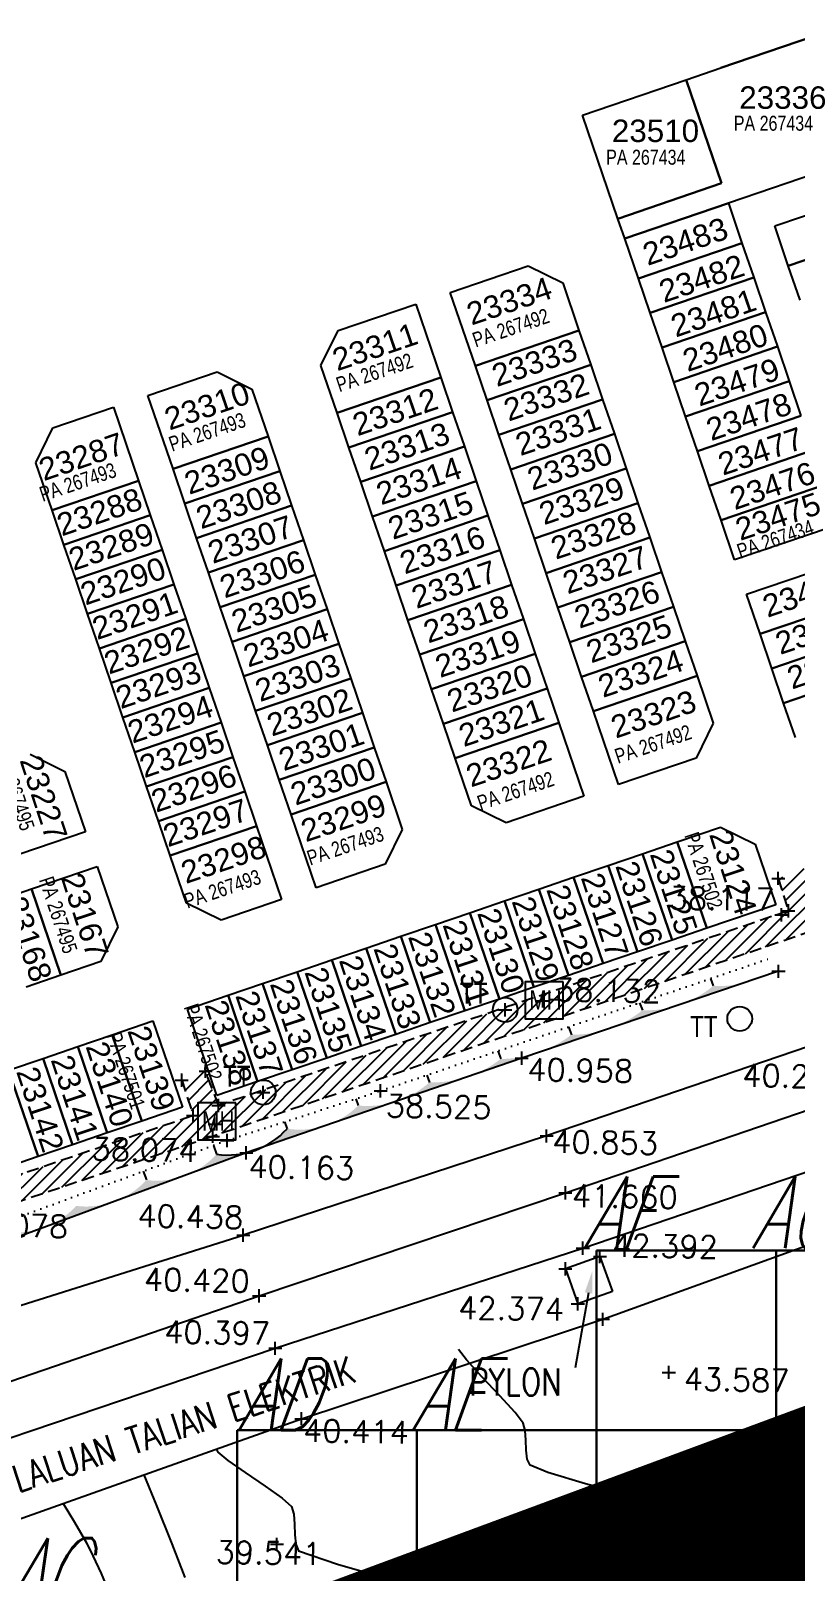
# Model space of a CAD drawing. Header units: metres. Extents: x -750 to 1235, y -4011 to -2636.
# Drawn here: x 589.5 to 717.1, y -3122.8 to -2865.6 of the extents above; entities that cross this region are included whole.
import ezdxf

# ---------------------------------------------------------------- set-up
doc = ezdxf.new("R2010")
doc.units = ezdxf.units.M
doc.header["$MEASUREMENT"] = 0
doc.linetypes.add('DASHED', pattern=[0.75, 0.5, -0.25])
doc.linetypes.add('DOT', pattern=[0.25, 0, -0.25])
doc.layers.get('0').update_dxf_attribs({"linetype": 'CONTINUOUS'})
for name, color, linetype in [('CJALAN', 51, 'CONTINUOUS'), ('COLOUR', 7, 'CONTINUOUS'), ('EDIT2', 7, 'CONTINUOUS'), ('Grid 30 x 30', 7, 'CONTINUOUS'), ('HEIGHT', 2, 'CONTINUOUS'), ('LOTS', 8, 'CONTINUOUS'), ('MAJOR', 6, 'CONTINUOUS'), ('MINOR', 91, 'CONTINUOUS'), ('NO_LOT', 7, 'CONTINUOUS'), ('PNT_ID', 7, 'CONTINUOUS'), ('PTS', 1, 'CONTINUOUS')]:
    doc.layers.add(name, color=color, linetype=linetype)
doc.styles.add('MtXpl_MS_Shell_Dlg_2', font='')
doc.styles.get("Standard").update_dxf_attribs({"font": 'simplex.shx', "height": 1.5})
doc.styles.add('SurveyCAD', font='SIMPLEX.shx', dxfattribs={"width": 0.65, "oblique": 20, "height": 1.5})
doc.styles.add('T', font='arial.ttf', dxfattribs={"height": 1.5})
doc.styles.get('MtXpl_MS_Shell_Dlg_2').set_extended_font_data('MS Shell Dlg 2')

# ---------------------------------------------------------------- blocks, each defined once
blk = doc.blocks.new('CROSS')
at = {"linetype": 'Continuous'}
for p, q in [((-0.5, 0), (0.5, 0)), ((0, -0.5), (0, 0.5))]:
    blk.add_line(p, q, dxfattribs=at)

msp = doc.modelspace()

# ---------------------------------------------------------------- hatches: boundary and pattern name
at = {"layer": 'CJALAN', "ltscale": 2}
h = msp.add_hatch(dxfattribs=at)
h.set_pattern_fill('ANSI31,_O', color=256, scale=12.5)
h.set_pattern_definition([(45, (-888.536, 1917.0265), (-1.10485435, 1.10485435), [])])
h.paths.add_polyline_path([(930.35, -2939.42), (931.4, -2943.81), (870.81, -2964.38), (836.84, -2976.03), (775.67, -2996.78), (748.01, -3006.26), (722.78, -3014.95), (619.89, -3050.22), (576.23, -3064.96), (525.69, -3082.52), (489.84, -3094.52), (445.08, -3109.45), (412.23, -3096.44), (427.05, -3093.06), (425.98, -3097.4), (443.93, -3105.43), (487.95, -3090.57), (522.26, -3078.8), (520.54, -3073.62), (524.55, -3072.93), (526.18, -3077.37), (574.68, -3060.98), (616.62, -3046.72), (614.69, -3040.85), (618.68, -3039.32), (620.85, -3045.06), (715.99, -3012.56), (714.31, -3007.14), (723.39, -3003.68), (725.36, -3009.38), (744.7, -3003.1), (743.72, -2999.72), (747.3, -2998.13), (748.45, -3001.35), (768.75, -2994.56), (766.35, -2987.22), (775.65, -2983.68), (778.23, -2991.2), (834.55, -2972.25), (867.49, -2960.88), (865.77, -2955.5), (869.26, -2953.46), (871.41, -2959.4)])
at = {"layer": 'COLOUR', "true_color": 0xf26722, "transparency": 33554610}
h = msp.add_hatch(dxfattribs=at)
h.set_pattern_fill('ANSI31', color=30)
h.paths.add_polyline_path([(856.36, -3044.38), (472.96, -3186.53), (647.32, -3274.85), (723.99, -3199.66)])
at = {"layer": 'EDIT2'}
h = msp.add_hatch(color=256, dxfattribs=at)
h.dxf.hatch_style = 1
h.paths.add_polyline_path([(662.31, -3040.31, -0.086302), (656.07, -3041.2, -0.083849), (651.71, -3043.95)])
h.paths.add_polyline_path([(671.46, -3037.16), (671.46, -3036.96, -0.044942), (667.96, -3037.3, -0.078971), (662.91, -3040.1)])
h.paths.add_polyline_path([(685.32, -3032.47, -0.07615), (679.78, -3033.24, -0.076887), (674.52, -3036.13)])
h.paths.add_polyline_path([(697.58, -3028.33, -0.085961), (691.61, -3029.17, -0.078627), (686.6, -3032.04)])
h.paths.add_polyline_path([(707.93, -3024.83, -0.044317), (703.43, -3025.11, -0.088442), (698.03, -3028.17)])
h = msp.add_hatch(color=256, dxfattribs=at)
h.dxf.hatch_style = 1
h.paths.add_polyline_path([(673.7, -3036.4, -0.02937), (671.46, -3036.96), (671.46, -3037.16)])
h = msp.add_hatch(color=256, dxfattribs=at)
h.dxf.hatch_style = 1
h.paths.add_polyline_path([(625.3, -3053.04, -0.09237), (620.52, -3053.19, -0.102848), (616.15, -3056.41)])
h.paths.add_polyline_path([(638.8, -3048.39, -0.119756), (632.28, -3048.95, -0.099189), (628.19, -3052.04)])
h.paths.add_polyline_path([(649.81, -3044.61, -0.092112), (644.17, -3045.07, -0.111448), (639.01, -3048.32)])
h.paths.add_polyline_path([(612.43, -3056.31), (620.02, -3056.44), (620.11, -3050.82), (612.53, -3050.68)], flags=9)
h = msp.add_hatch(color=256, dxfattribs=at)
h.dxf.hatch_style = 1
h.paths.add_polyline_path([(509.27, -3095.79, -0.196421), (502.78, -3095.21, -0.188), (498.63, -3099.62)])
h.paths.add_polyline_path([(521.25, -3091.41, -0.190044), (514.58, -3091.1, -0.191498), (510.01, -3095.52), (513.28, -3094.35)])
h.paths.add_polyline_path([(532.43, -3087.29, -0.160937), (526.39, -3086.98, -0.180943), (521.67, -3091.25)])
h.paths.add_polyline_path([(544.29, -3082.91, -0.148867), (538.19, -3082.86, -0.151924), (533.97, -3086.72)])
h.paths.add_polyline_path([(556.21, -3078.52, -0.137097), (550, -3078.74, -0.139886), (545.6, -3082.43)])
h.paths.add_polyline_path([(567.96, -3074.18, -0.122431), (561.8, -3074.62, -0.128144), (557.18, -3078.16)])
h.paths.add_polyline_path([(578.98, -3070.12, -0.102971), (573.6, -3070.48, -0.114619), (568.89, -3073.84)])
h.paths.add_polyline_path([(602.81, -3061.33, -0.108388), (597.06, -3061.83, -0.104296), (592.63, -3065.09)])
h.paths.add_polyline_path([(614.21, -3057.13, -0.102969), (608.79, -3057.51, -0.108266), (604.09, -3060.86)])
h = msp.add_hatch(color=256, dxfattribs=at)
h.dxf.hatch_style = 1
h.paths.add_polyline_path([(590.82, -3065.75, -0.104418), (585.33, -3066.15, -0.102849), (581.01, -3069.37)])

# ---------------------------------------------------------------- linework, layer by layer
at = {"color": 10}
msp.add_line((472.96, -3186.53), (856.3, -3044.35), dxfattribs=at)
at = {"layer": 'EDIT2'}
for p, q in [((702.97, -3023.87), (703.43, -3025.11)), ((691.13, -3027.9), (691.61, -3029.17)), ((679.29, -3031.93), (679.78, -3033.24)), ((667.46, -3035.96), (667.96, -3037.3)), ((655.62, -3039.99), (656.07, -3041.2)), ((643.76, -3043.96), (644.17, -3045.07)), ((631.85, -3047.8), (632.28, -3048.95)), ((619.98, -3051.74), (620.52, -3053.19)), ((608.24, -3056.05), (608.79, -3057.51)), ((684.53, -3070.28), (678.75, -3072.35)), ((684.53, -3070.28), (686.63, -3076.13)), ((678.75, -3072.35), (680.85, -3078.2)), ((682.61, -3076.37), (680.41, -3088.88)), ((686.63, -3076.13), (680.85, -3078.2))]:
    msp.add_line(p, q, dxfattribs=at)
at = {"layer": 'EDIT2', "color": 3}
for points in [[(859.17, -2987.27), (729, -3031.95), (675.62, -3050.15), (624.97, -3066.73)], [(627.62, -3076.85), (678.76, -3059.66), (732.48, -3041.26), (859.96, -2997.08)], [(630.32, -3085.62), (681.68, -3068.9), (734.19, -3050.95), (857.12, -3008.93)], [(634.7, -3097.38), (685.01, -3080.78), (737.81, -3061.68), (860.78, -3019.69)], [(439.65, -3129), (542.29, -3092.79), (624.97, -3066.73)], [(438.46, -3142.82), (541.1, -3106.61), (627.62, -3076.85)], [(439, -3149.53), (545.34, -3114.33), (630.32, -3085.62)], [(439.54, -3166.06), (551.59, -3126.89), (634.7, -3097.38)]]:
    msp.add_lwpolyline(points, dxfattribs=at)
at = {"layer": 'EDIT2', "color": 2, "linetype": 'DASHED', "ltscale": 4}
for points in [[(775.67, -2996.78), (748.01, -3006.26), (722.78, -3014.95), (619.89, -3050.22)], [(714.31, -3007.14), (715.99, -3012.56), (620.85, -3045.06), (618.68, -3039.32)], [(614.69, -3040.85), (616.62, -3046.72)], [(524.55, -3072.93), (526.18, -3077.37), (574.68, -3060.98), (616.62, -3046.72)], [(619.89, -3050.22), (576.23, -3064.96), (525.69, -3082.52)]]:
    msp.add_lwpolyline(points, dxfattribs=at)
at = {"layer": 'EDIT2'}
msp.add_lwpolyline([(714.34, -3022.66), (671.46, -3037.16), (625.48, -3052.97), (513.28, -3094.35)], dxfattribs=at)
at = {"layer": 'EDIT2', "linetype": 'DOT', "ltscale": 4}
msp.add_lwpolyline([(525.64, -3083.71), (577.72, -3067.27), (622.28, -3050.89), (647.91, -3042.61), (712.87, -3020.5)], dxfattribs=at)
at = {"layer": 'EDIT2'}
for points in [[(678.38, -3024.39), (672.03, -3024.39), (672.03, -3030.58), (678.38, -3030.58)], [(623.74, -3044.6), (617.38, -3044.6), (617.38, -3050.79), (623.74, -3050.79)]]:
    msp.add_lwpolyline(points, close=True, dxfattribs=at)
for centre in [(668.71, -3029.1), (707.86, -3030.58), (628.31, -3042.87)]:
    msp.add_circle(centre, 2.06, dxfattribs=at)
msp.add_arc((622.51, -3040.29), 13.05, 261.22, 318.4468, dxfattribs=at)
msp.add_solid([(683.23, -3076.48), (682, -3076.26), (683.26, -3072.68)], dxfattribs=at)
at = {"layer": 'Grid 30 x 30', "color": 52, "lineweight": 30, "true_color": 0xc8c92d}
for p, q in [((683.95, -3279.31), (683.95, -3069.31)), ((863.95, -3069.31), (683.95, -3069.31)), ((713.95, -3249.31), (713.95, -3069.31)), ((863.95, -3099.31), (623.95, -3099.31)), ((623.95, -3399.31), (623.95, -3099.31)), ((653.95, -3339.31), (653.95, -3099.31))]:
    msp.add_line(p, q, dxfattribs=at)
at = {"layer": 'Grid 30 x 30', "color": 177, "lineweight": 30, "true_color": 0x293189}
for p, q in [((833.95, -3069.31), (683.95, -3069.31)), ((833.95, -3099.31), (623.95, -3099.31))]:
    msp.add_line(p, q, dxfattribs=at)
at = {"layer": 'LOTS', "color": 7}
for p, q in [((704.71, -2871.79), (722.88, -2865.58)), ((722.88, -2865.58), (704.71, -2871.79)), ((698.94, -2873.76), (704.71, -2871.79)), ((681.64, -2879.68), (698.94, -2873.76)), ((704.84, -2891.04), (698.94, -2873.76)), ((698.94, -2873.76), (704.84, -2891.04)), ((687.54, -2896.96), (681.64, -2879.68)), ((729.93, -2886.21), (705.97, -2894.39)), ((687.54, -2896.96), (704.84, -2891.04)), ((704.84, -2891.04), (687.54, -2896.96)), ((713.71, -2898.18), (731.9, -2891.97)), ((705.97, -2894.39), (688.69, -2900.29)), ((688.69, -2900.29), (705.97, -2894.39)), ((705.97, -2894.39), (708.24, -2901.03)), ((688.69, -2900.29), (687.54, -2896.96)), ((715.98, -2904.82), (713.71, -2898.18)), ((734.16, -2898.61), (715.98, -2904.82)), ((715.98, -2904.82), (734.16, -2898.61)), ((690.96, -2906.93), (688.69, -2900.29)), ((690.96, -2906.93), (708.24, -2901.03)), ((708.24, -2901.03), (690.96, -2906.93)), ((708.24, -2901.03), (710.21, -2906.8)), ((659.54, -2909.27), (672.52, -2904.83)), ((672.52, -2904.83), (678.32, -2907.68)), ((692.93, -2912.7), (690.96, -2906.93)), ((692.93, -2912.7), (710.21, -2906.8)), ((710.21, -2906.8), (692.93, -2912.7)), ((710.21, -2906.8), (712.18, -2912.57)), ((717.95, -2910.59), (715.98, -2904.82)), ((663.73, -2921.52), (659.54, -2909.27)), ((678.32, -2907.68), (681.03, -2915.61)), ((640.79, -2915.65), (653.77, -2911.22)), ((653.77, -2911.22), (657.95, -2923.48)), ((694.9, -2918.47), (692.93, -2912.7)), ((694.9, -2918.47), (712.18, -2912.57)), ((712.18, -2912.57), (694.9, -2918.47)), ((712.18, -2912.57), (714.15, -2918.33)), ((637.94, -2921.46), (640.79, -2915.65)), ((663.73, -2921.52), (681.03, -2915.61)), ((681.03, -2915.61), (663.73, -2921.52)), ((681.03, -2915.61), (683, -2921.38)), ((696.87, -2924.24), (694.9, -2918.47)), ((696.87, -2924.24), (714.15, -2918.33)), ((714.15, -2918.33), (696.87, -2924.24)), ((714.15, -2918.33), (716.12, -2924.1)), ((640.65, -2929.39), (637.94, -2921.46)), ((665.7, -2927.29), (663.73, -2921.52)), ((665.7, -2927.29), (683, -2921.38)), ((683, -2921.38), (665.7, -2927.29)), ((683, -2921.38), (684.97, -2927.15)), ((609.06, -2926.5), (620.6, -2922.56)), ((620.6, -2922.56), (626.41, -2925.41)), ((657.95, -2923.48), (640.65, -2929.39)), ((640.65, -2929.39), (657.95, -2923.48)), ((657.95, -2923.48), (659.92, -2929.25)), ((698.84, -2930.01), (696.87, -2924.24)), ((698.84, -2930.01), (716.12, -2924.1)), ((716.12, -2924.1), (698.84, -2930.01)), ((716.12, -2924.1), (718.09, -2929.87)), ((613.25, -2938.76), (609.06, -2926.5)), ((626.41, -2925.41), (629.11, -2933.34)), ((667.67, -2933.06), (665.7, -2927.29)), ((667.67, -2933.06), (684.97, -2927.15)), ((684.97, -2927.15), (667.67, -2933.06)), ((684.97, -2927.15), (686.94, -2932.92)), ((593.2, -2931.91), (603.29, -2928.46)), ((603.29, -2928.46), (607.48, -2940.72)), ((642.62, -2935.16), (640.65, -2929.39)), ((659.92, -2929.25), (642.62, -2935.16)), ((642.62, -2935.16), (659.92, -2929.25)), ((659.92, -2929.25), (661.89, -2935.02)), ((700.81, -2935.78), (698.84, -2930.01)), ((700.81, -2935.78), (718.09, -2929.87)), ((718.09, -2929.87), (700.81, -2935.78)), ((590.35, -2937.72), (593.2, -2931.91)), ((613.25, -2938.76), (629.11, -2933.34)), ((629.11, -2933.34), (613.25, -2938.76)), ((629.11, -2933.34), (631.09, -2939.11)), ((644.59, -2940.93), (642.62, -2935.16)), ((661.89, -2935.02), (644.59, -2940.93)), ((644.59, -2940.93), (661.89, -2935.02)), ((661.89, -2935.02), (663.87, -2940.79)), ((669.64, -2938.83), (667.67, -2933.06)), ((669.64, -2938.83), (686.94, -2932.92)), ((686.94, -2932.92), (669.64, -2938.83)), ((686.94, -2932.92), (688.91, -2938.69)), ((593.05, -2945.65), (590.35, -2937.72)), ((702.78, -2941.55), (700.81, -2935.78)), ((702.78, -2941.55), (720.06, -2935.64)), ((720.06, -2935.64), (702.78, -2941.55)), ((615.22, -2944.53), (613.25, -2938.76)), ((615.22, -2944.53), (631.09, -2939.11)), ((631.09, -2939.11), (615.22, -2944.53)), ((631.09, -2939.11), (633.05, -2944.88)), ((671.61, -2944.6), (669.64, -2938.83)), ((671.61, -2944.6), (688.91, -2938.69)), ((688.91, -2938.69), (671.61, -2944.6)), ((688.91, -2938.69), (690.88, -2944.46)), ((607.48, -2940.72), (593.05, -2945.65)), ((593.05, -2945.65), (607.48, -2940.72)), ((607.48, -2940.72), (609.45, -2946.49)), ((646.56, -2946.7), (644.59, -2940.93)), ((663.87, -2940.79), (646.56, -2946.7)), ((646.56, -2946.7), (663.87, -2940.79)), ((663.87, -2940.79), (665.83, -2946.55)), ((704.75, -2947.31), (702.78, -2941.55)), ((704.75, -2947.31), (722.03, -2941.41)), ((722.03, -2941.41), (704.75, -2947.31)), ((617.19, -2950.3), (615.22, -2944.53)), ((617.19, -2950.3), (633.05, -2944.88)), ((633.05, -2944.88), (617.19, -2950.3)), ((633.05, -2944.88), (635.03, -2950.65)), ((673.58, -2950.37), (671.61, -2944.6)), ((673.58, -2950.37), (690.88, -2944.46)), ((690.88, -2944.46), (673.58, -2950.37)), ((690.88, -2944.46), (692.85, -2950.23)), ((595.03, -2951.42), (593.05, -2945.65)), ((609.45, -2946.49), (595.03, -2951.42)), ((595.03, -2951.42), (609.45, -2946.49)), ((609.45, -2946.49), (611.42, -2952.26)), ((648.53, -2952.47), (646.56, -2946.7)), ((665.83, -2946.55), (648.53, -2952.47)), ((648.53, -2952.47), (665.83, -2946.55)), ((665.83, -2946.55), (667.81, -2952.32)), ((707.01, -2953.95), (704.75, -2947.31)), ((724.3, -2948.05), (707.01, -2953.95)), ((619.16, -2956.07), (617.19, -2950.3)), ((619.16, -2956.07), (635.03, -2950.65)), ((635.03, -2950.65), (619.16, -2956.07)), ((635.03, -2950.65), (637, -2956.42)), ((675.55, -2956.14), (673.58, -2950.37)), ((675.55, -2956.14), (692.85, -2950.23)), ((692.85, -2950.23), (675.55, -2956.14)), ((692.85, -2950.23), (694.82, -2956)), ((597, -2957.19), (595.03, -2951.42)), ((611.42, -2952.26), (597, -2957.19)), ((597, -2957.19), (611.42, -2952.26)), ((611.42, -2952.26), (613.39, -2958.03)), ((650.5, -2958.23), (648.53, -2952.47)), ((667.81, -2952.32), (650.5, -2958.23)), ((650.5, -2958.23), (667.81, -2952.32)), ((667.81, -2952.32), (669.78, -2958.09)), ((708.99, -2959.68), (726.27, -2953.78)), ((598.97, -2962.96), (597, -2957.19)), ((613.39, -2958.03), (598.97, -2962.96)), ((598.97, -2962.96), (613.39, -2958.03)), ((613.39, -2958.03), (615.36, -2963.8)), ((621.13, -2961.84), (619.16, -2956.07)), ((621.13, -2961.84), (637, -2956.42)), ((637, -2956.42), (621.13, -2961.84)), ((637, -2956.42), (638.97, -2962.19)), ((652.47, -2964), (650.5, -2958.23)), ((669.78, -2958.09), (652.47, -2964)), ((652.47, -2964), (669.78, -2958.09)), ((669.78, -2958.09), (671.75, -2963.86)), ((677.52, -2961.91), (675.55, -2956.14)), ((677.52, -2961.91), (694.82, -2956)), ((694.82, -2956), (677.52, -2961.91)), ((694.82, -2956), (696.8, -2961.76)), ((711.26, -2966.31), (708.99, -2959.68)), ((711.26, -2966.31), (728.54, -2960.42)), ((728.54, -2960.42), (711.26, -2966.31)), ((600.94, -2968.72), (598.97, -2962.96)), ((623.1, -2967.61), (621.13, -2961.84)), ((623.1, -2967.61), (638.97, -2962.19)), ((638.97, -2962.19), (623.1, -2967.61)), ((638.97, -2962.19), (640.94, -2967.96)), ((679.49, -2967.68), (677.52, -2961.91)), ((679.49, -2967.68), (696.8, -2961.76)), ((696.8, -2961.76), (679.49, -2967.68)), ((696.8, -2961.76), (698.77, -2967.53)), ((615.36, -2963.8), (600.94, -2968.72)), ((600.94, -2968.72), (615.36, -2963.8)), ((615.36, -2963.8), (617.33, -2969.57)), ((654.44, -2969.77), (652.47, -2964)), ((671.75, -2963.86), (654.44, -2969.77)), ((654.44, -2969.77), (671.75, -2963.86)), ((671.75, -2963.86), (673.72, -2969.63)), ((713.23, -2972.08), (730.51, -2966.19)), ((730.51, -2966.19), (713.23, -2972.08)), ((602.91, -2974.49), (600.94, -2968.72)), ((625.07, -2973.38), (623.1, -2967.61)), ((625.07, -2973.38), (640.94, -2967.96)), ((640.94, -2967.96), (625.07, -2973.38)), ((640.94, -2967.96), (642.91, -2973.73)), ((681.46, -2973.45), (679.49, -2967.68)), ((681.46, -2973.45), (698.77, -2967.53)), ((698.77, -2967.53), (681.46, -2973.45)), ((698.77, -2967.53), (700.74, -2973.3)), ((713.23, -2972.08), (711.26, -2966.31)), ((617.33, -2969.57), (602.91, -2974.49)), ((602.91, -2974.49), (617.33, -2969.57)), ((617.33, -2969.57), (619.3, -2975.33)), ((656.41, -2975.54), (654.44, -2969.77)), ((673.72, -2969.63), (656.41, -2975.54)), ((656.41, -2975.54), (673.72, -2969.63)), ((673.72, -2969.63), (675.69, -2975.4)), ((627.04, -2979.15), (625.07, -2973.38)), ((627.04, -2979.15), (642.91, -2973.73)), ((642.91, -2973.73), (627.04, -2979.15)), ((642.91, -2973.73), (644.88, -2979.5)), ((683.43, -2979.21), (681.46, -2973.45)), ((683.43, -2979.21), (700.74, -2973.3)), ((700.74, -2973.3), (683.43, -2979.21)), ((700.74, -2973.3), (703.45, -2981.24)), ((715.2, -2977.85), (713.23, -2972.08)), ((715.2, -2977.85), (732.48, -2971.96)), ((732.48, -2971.96), (715.2, -2977.85)), ((604.88, -2980.26), (602.91, -2974.49)), ((619.3, -2975.33), (604.88, -2980.26)), ((604.88, -2980.26), (619.3, -2975.33)), ((619.3, -2975.33), (621.27, -2981.1)), ((658.38, -2981.31), (656.41, -2975.54)), ((675.69, -2975.4), (658.38, -2981.31)), ((658.38, -2981.31), (675.69, -2975.4)), ((675.69, -2975.4), (677.66, -2981.17)), ((717.17, -2983.62), (715.2, -2977.85)), ((606.85, -2986.03), (604.88, -2980.26)), ((621.27, -2981.1), (606.85, -2986.03)), ((606.85, -2986.03), (621.27, -2981.1)), ((621.27, -2981.1), (623.24, -2986.87)), ((629.01, -2984.91), (627.04, -2979.15)), ((629.01, -2984.91), (644.88, -2979.5)), ((644.88, -2979.5), (629.01, -2984.91)), ((644.88, -2979.5), (646.85, -2985.27)), ((660.35, -2987.08), (658.38, -2981.31)), ((677.66, -2981.17), (660.35, -2987.08)), ((660.35, -2987.08), (677.66, -2981.17)), ((677.66, -2981.17), (681.84, -2993.43)), ((687.62, -2991.47), (683.43, -2979.21)), ((703.45, -2981.24), (700.6, -2987.04)), ((589.4, -2986.41), (595.2, -2989.26)), ((608.82, -2991.8), (606.85, -2986.03)), ((630.98, -2990.68), (629.01, -2984.91)), ((630.98, -2990.68), (646.85, -2985.27)), ((646.85, -2985.27), (630.98, -2990.68)), ((646.85, -2985.27), (648.82, -2991.03)), ((595.2, -2989.26), (598.65, -2999.35)), ((623.24, -2986.87), (608.82, -2991.8)), ((608.82, -2991.8), (623.24, -2986.87)), ((623.24, -2986.87), (625.21, -2992.64)), ((663.06, -2995.01), (660.35, -2987.08)), ((700.6, -2987.04), (687.62, -2991.47)), ((610.79, -2997.57), (608.82, -2991.8)), ((632.95, -2996.45), (630.98, -2990.68)), ((632.95, -2996.45), (648.82, -2991.03)), ((648.82, -2991.03), (632.95, -2996.45)), ((648.82, -2991.03), (651.53, -2998.97)), ((625.21, -2992.64), (610.79, -2997.57)), ((610.79, -2997.57), (625.21, -2992.64)), ((625.21, -2992.64), (627.18, -2998.41)), ((681.84, -2993.43), (668.86, -2997.86)), ((637.14, -3008.71), (632.95, -2996.45)), ((668.86, -2997.86), (663.06, -2995.01)), ((598.65, -2999.35), (587.65, -3003.11)), ((612.76, -3003.34), (610.79, -2997.57)), ((627.18, -2998.41), (612.76, -3003.34)), ((612.76, -3003.34), (627.18, -2998.41)), ((627.18, -2998.41), (631.37, -3010.67)), ((651.53, -2998.97), (648.68, -3004.77)), ((697.43, -3001.05), (704.64, -2998.58)), ((704.64, -2998.58), (710.44, -3001.43)), ((691.66, -3003.01), (697.43, -3001.05)), ((702.35, -3015.47), (697.43, -3001.05)), ((697.43, -3001.05), (702.35, -3015.47)), ((710.44, -3001.43), (713.89, -3011.53)), ((615.47, -3011.27), (612.76, -3003.34)), ((648.68, -3004.77), (637.14, -3008.71)), ((685.89, -3004.99), (691.66, -3003.01)), ((696.58, -3017.44), (691.66, -3003.01)), ((691.66, -3003.01), (696.58, -3017.44)), ((589.6, -3008.89), (600.6, -3005.13)), ((600.6, -3005.13), (604.04, -3015.22)), ((674.35, -3008.93), (680.12, -3006.96)), ((680.12, -3006.96), (685.89, -3004.99)), ((685.05, -3021.38), (680.12, -3006.96)), ((680.12, -3006.96), (685.05, -3021.38)), ((690.82, -3019.41), (685.89, -3004.99)), ((685.89, -3004.99), (690.82, -3019.41)), ((583.83, -3010.86), (589.6, -3008.89)), ((594.52, -3023.31), (589.6, -3008.89)), ((589.6, -3008.89), (594.52, -3023.31)), ((668.58, -3010.9), (674.35, -3008.93)), ((679.28, -3023.35), (674.35, -3008.93)), ((674.35, -3008.93), (679.28, -3023.35)), ((621.27, -3014.12), (615.47, -3011.27)), ((631.37, -3010.67), (621.27, -3014.12)), ((662.81, -3012.87), (668.58, -3010.9)), ((673.51, -3025.32), (668.58, -3010.9)), ((668.58, -3010.9), (673.51, -3025.32)), ((713.89, -3011.53), (702.35, -3015.47)), ((651.28, -3016.81), (657.05, -3014.84)), ((657.05, -3014.84), (662.81, -3012.87)), ((661.97, -3029.26), (657.05, -3014.84)), ((657.05, -3014.84), (661.97, -3029.26)), ((667.74, -3027.29), (662.81, -3012.87)), ((662.81, -3012.87), (667.74, -3027.29)), ((604.04, -3015.22), (601.2, -3021.03)), ((645.51, -3018.78), (651.28, -3016.81)), ((656.2, -3031.23), (651.28, -3016.81)), ((651.28, -3016.81), (656.2, -3031.23)), ((696.58, -3017.44), (690.82, -3019.41)), ((702.35, -3015.47), (696.58, -3017.44)), ((639.74, -3020.75), (645.51, -3018.78)), ((650.43, -3033.2), (645.51, -3018.78)), ((645.51, -3018.78), (650.43, -3033.2)), ((690.82, -3019.41), (685.05, -3021.38)), ((601.2, -3021.03), (594.52, -3023.31)), ((628.2, -3024.69), (633.97, -3022.72)), ((633.97, -3022.72), (639.74, -3020.75)), ((638.9, -3037.14), (633.97, -3022.72)), ((633.97, -3022.72), (638.9, -3037.14)), ((644.66, -3035.17), (639.74, -3020.75)), ((639.74, -3020.75), (644.66, -3035.17)), ((685.05, -3021.38), (679.28, -3023.35)), ((594.52, -3023.31), (588.73, -3025.29)), ((622.43, -3026.66), (628.2, -3024.69)), ((633.13, -3039.11), (628.2, -3024.69)), ((628.2, -3024.69), (633.13, -3039.11)), ((673.51, -3025.32), (667.74, -3027.29)), ((679.28, -3023.35), (673.51, -3025.32)), ((615.65, -3028.98), (622.43, -3026.66)), ((627.36, -3041.08), (622.43, -3026.66)), ((622.43, -3026.66), (627.36, -3041.08)), ((667.74, -3027.29), (661.97, -3029.26)), ((620.57, -3043.4), (615.65, -3028.98)), ((661.97, -3029.26), (656.2, -3031.23)), ((603.1, -3033.26), (609.88, -3030.95)), ((609.88, -3030.95), (614.81, -3045.37)), ((656.2, -3031.23), (650.43, -3033.2)), ((591.56, -3037.2), (597.33, -3035.23)), ((597.33, -3035.23), (603.1, -3033.26)), ((602.25, -3049.66), (597.33, -3035.23)), ((597.33, -3035.23), (602.25, -3049.66)), ((608.02, -3047.68), (603.1, -3033.26)), ((603.1, -3033.26), (608.02, -3047.68)), ((644.66, -3035.17), (638.9, -3037.14)), ((650.43, -3033.2), (644.66, -3035.17)), ((585.79, -3039.18), (591.56, -3037.2)), ((596.48, -3051.63), (591.56, -3037.2)), ((591.56, -3037.2), (596.48, -3051.63)), ((638.9, -3037.14), (633.13, -3039.11)), ((590.71, -3053.6), (585.79, -3039.18)), ((585.79, -3039.18), (590.71, -3053.6)), ((633.13, -3039.11), (627.36, -3041.08)), ((627.36, -3041.08), (620.57, -3043.4)), ((614.81, -3045.37), (608.02, -3047.68)), ((608.02, -3047.68), (602.25, -3049.66)), ((602.25, -3049.66), (596.48, -3051.63)), ((590.71, -3053.6), (584.95, -3055.57)), ((596.48, -3051.63), (590.71, -3053.6))]:
    msp.add_line(p, q, dxfattribs=at)
at = {"layer": 'MAJOR'}
msp.add_lwpolyline([(620.47, -3102.43), (620.75, -3102.99), (620.75, -3102.99), (622.38, -3104.37), (625.3, -3106.38), (628.62, -3108.62), (631.49, -3110.65), (633.02, -3112.05), (633.02, -3112.05), (633.41, -3113.3), (633.54, -3114.97), (633.59, -3116.75), (633.76, -3118.34), (634.22, -3119.43), (634.22, -3119.43), (640.7, -3121.65), (655.27, -3125.84)], dxfattribs=at)
at = {"layer": 'MINOR'}
for points in [[(720.43, -3108.54), (712.57, -3110.35), (705.09, -3112), (699.41, -3112.56), (699.41, -3112.56), (696.04, -3111.85), (689.57, -3110.24), (682.13, -3108.23), (675.85, -3106.36), (672.86, -3105.14), (672.86, -3105.14), (672.4, -3104.11), (672.22, -3102.63), (672.15, -3100.96), (672.03, -3099.37), (671.72, -3098.12), (671.72, -3098.12), (670.37, -3096.36), (667.79, -3093.55), (664.81, -3090.38), (662.25, -3087.57), (660.91, -3085.81), (660.91, -3085.81)], [(608.37, -3106.73), (610.43, -3111.77), (613.04, -3118.28), (615.21, -3123.87)], [(594.88, -3111.52), (596.8, -3114.64), (598.79, -3118.09), (598.79, -3118.09), (599.88, -3120.26), (601.23, -3123.23), (602.59, -3126.48), (603.67, -3129.5), (604.22, -3131.8), (604.22, -3131.8), (604.14, -3133.83), (603.67, -3136.22), (603.07, -3138.68)]]:
    msp.add_lwpolyline(points, dxfattribs=at)
at = {"layer": 'PNT_ID', "lineweight": 30}
msp.add_lwpolyline([(472.96, -3186.53), (856.36, -3044.38), (723.99, -3199.66), (647.32, -3274.85)], dxfattribs=at)

# ---------------------------------------------------------------- block references
at = {"layer": 'PTS', "xscale": 2.200000000000273, "yscale": 2.200000000000273, "zscale": 2.200000000000273}
for p in [(714.31, -3007.14), (714.84, -3013.22), (715.99, -3012.56), (714.34, -3022.66), (675.01, -3027.59), (668.71, -3029.1), (618.68, -3039.32), (671.46, -3037.17), (614.69, -3040.85), (628.31, -3042.87), (647.91, -3042.62), (616.62, -3046.72), (620.85, -3045.06), (620.22, -3048.17), (619.89, -3050.22), (622.28, -3050.9), (675.62, -3050.15), (625.48, -3052.98), (678.76, -3059.66), (624.97, -3066.73), (681.68, -3068.9), (678.75, -3072.35), (684.53, -3070.28), (627.62, -3076.85), (680.85, -3078.2), (685.01, -3080.78), (630.32, -3085.62), (696.02, -3089.64), (634.7, -3097.38), (630.6, -3118.35)]:
    msp.add_blockref('CROSS', p, dxfattribs=at)

# ---------------------------------------------------------------- texts
at = {"layer": 'EDIT2', "color": 4, "linetype": 'Continuous', "style": 'T'}
for s, p in [('23336', (707.79, -2878.61)), ('23510', (686.52, -2884.16))]:
    msp.add_text(s, height=3.75, dxfattribs=at).set_placement(p)
for s, rotation, p in [('23483', 18.795, (692.48, -2904.86)), ('23482', 18.795, (695.21, -2911.05)), ('23334', 18.795, (663.08, -2914.82)), ('23481', 18.795, (697.18, -2916.82)), ('23311', 18.795, (640.66, -2922.46)), ('23480', 18.795, (699.15, -2922.59)), ('23333', 18.795, (667.3, -2925.09)), ('23479', 18.795, (701.12, -2928.36)), ('23310', 18.795, (612.63, -2932.36)), ('23332', 18.795, (669.27, -2930.86)), ('23312', 18.795, (644.04, -2933.31)), ('23478', 18.795, (703.09, -2934.13)), ('23331', 18.795, (671.24, -2936.63)), ('23287', 18.795, (591.66, -2940.81)), ('23313', 18.795, (646.01, -2939.08)), ('23477', 18.795, (705.06, -2939.9)), ('23309', 18.795, (615.94, -2943.09)), ('23330', 18.795, (673.21, -2942.4)), ('23314', 18.795, (647.98, -2944.85)), ('23476', 18.795, (707.03, -2945.66)), ('23329', 18.795, (675.18, -2948.17)), ('23288', 18.795, (594.66, -2950.04)), ('23308', 18.795, (617.91, -2948.86)), ('23315', 18.795, (649.95, -2950.62)), ('23475', 18.795, (707.95, -2950.8)), ('23289', 18.795, (596.63, -2955.81)), ('23307', 18.795, (619.88, -2954.63)), ('23328', 18.795, (677.15, -2953.94)), ('23316', 18.795, (651.92, -2956.39)), ('23306', 18.795, (621.85, -2960.4)), ('23327', 18.795, (679.12, -2959.71)), ('23290', 18.795, (598.6, -2961.58)), ('23317', 18.795, (653.89, -2962.15)), ('23474', 18.795, (712.5, -2963.63)), ('23305', 18.795, (623.82, -2966.17)), ('23326', 18.795, (681.09, -2965.47)), ('23291', 18.795, (600.57, -2967.35)), ('23318', 18.795, (655.86, -2967.92)), ('23325', 18.795, (683.06, -2971.24)), ('23473', 18.795, (714.62, -2969.84)), ('23292', 18.795, (602.54, -2973.12)), ('23304', 18.795, (625.79, -2971.94)), ('23319', 18.795, (657.83, -2973.69)), ('23472', 18.795, (716.59, -2975.61)), ('23293', 18.795, (604.51, -2978.89)), ('23303', 18.795, (627.76, -2977.71)), ('23324', 18.795, (685.03, -2977.01)), ('23320', 18.795, (659.8, -2979.46)), ('23302', 18.795, (629.73, -2983.48)), ('23323', 18.795, (687.17, -2983.81)), ('23294', 18.795, (606.48, -2984.65)), ('23321', 18.795, (661.77, -2985.23)), ('23301', 18.795, (631.71, -2989.25)), ('23295', 18.795, (608.45, -2990.42)), ('23322', 18.795, (662.99, -2991.97)), ('23227', 288.2498, (587.59, -2987.39)), ('23296', 18.795, (610.42, -2996.19)), ('23300', 18.795, (633.68, -2995.01)), ('23297', 18.795, (612.39, -3001.96)), ('23299', 18.795, (635.41, -3001.13)), ('23124', 288.2498, (702.72, -2999.77)), ('23298', 18.795, (615.38, -3008.09)), ('23126', 288.2498, (687.06, -3005.03)), ('23125', 288.2498, (692.83, -3003.06)), ('23167', 288.2498, (594.48, -3007)), ('23127', 288.2498, (681.3, -3007)), ('23128', 288.2498, (675.53, -3008.97)), ('23168', 288.2498, (585.04, -3010.92)), ('23130', 288.2498, (663.99, -3012.91)), ('23129', 288.2498, (669.76, -3010.94)), ('23131', 288.2498, (658.22, -3014.88)), ('23132', 288.2498, (652.45, -3016.85)), ('23134', 288.2498, (640.91, -3020.79)), ('23133', 288.2498, (646.68, -3018.82)), ('23135', 288.2498, (635.15, -3022.76)), ('23136', 288.2498, (629.38, -3024.73)), ('23138', 288.2498, (618.49, -3028.24)), ('23137', 288.2498, (623.61, -3026.7)), ('23139', 288.2498, (605.58, -3032.55)), ('23140', 288.2498, (598.6, -3035.17)), ('23141', 288.2498, (592.79, -3037.41)), ('23142', 288.2498, (587.02, -3039.38))]:
    msp.add_text(s, height=3.75, rotation=rotation, dxfattribs=at).set_placement(p)
at = {"layer": 'EDIT2', "color": 7, "width": 0.8}
for s, rotation, p in [('LALUAN TALIAN ELEKTRIK', 18.1658, (587.34, -3109.71)), ('69%%D            39\'              00"       408.865', 20.4267, (590.89, -3153.38))]:
    msp.add_text(s, height=4.5, rotation=rotation, dxfattribs=at).set_placement(p)
msp.add_text('PYLON', height=4.5, dxfattribs=at).set_placement((662.69, -3093.48))
at = {"layer": 'Grid 30 x 30', "lineweight": 35, "char_height": 12, "attachment_point": 1, "style": 'SurveyCAD'}
for s, insert, width in [('AF   AG  AH', (681.68, -3056.9), 93.8346), ('AD   AE', (623.95, -3087.31), 56.1672), ('AA  AB  AC', (538.49, -3117.31), 97.6258)]:
    msp.add_mtext(s, dxfattribs=dict(at, insert=insert, width=width))
at = {"layer": 'HEIGHT'}
for s, p in [('38.117', (695.98, -3012.25)), ('38.132', (677.01, -3027.59)), ('40.958', (672.37, -3040.91)), ('40.257', (708.25, -3041.89)), ('38.525', (648.73, -3046.97)), ('38.074', (599.62, -3054.18)), ('40.853', (676.52, -3052.96)), ('40.163', (625.8, -3057.13)), ('41.660', (679.82, -3062)), ('38.078', (578.03, -3066.84)), ('40.438', (607.27, -3065.35)), ('42.392', (686.53, -3070.28)), ('40.420', (608.35, -3075.96)), ('42.374', (660.83, -3080.7)), ('40.397', (611.74, -3084.73)), ('43.587', (698.49, -3092.6)), ('40.414', (634.92, -3101.23)), ('39.541', (620.33, -3121.52))]:
    msp.add_text(s, height=3.75, rotation=359, dxfattribs=at).set_placement(p)
at = {"layer": 'LOTS', "color": 7, "style": 'MtXpl_MS_Shell_Dlg_2', "width": 0.8}
for p in [(706.88, -2882.27), (685.57, -2887.94)]:
    msp.add_text('PA 267434', height=2.5, dxfattribs=at).set_placement(p)
for s, rotation, p in [('PA 267492', 18.795, (663.78, -2918.5)), ('PA 267492', 18.795, (641.02, -2925.96)), ('PA 267493', 18.795, (613.08, -2935.89)), ('PA 267493', 18.795, (591.48, -2944.26)), ('PA 267434', 18.795, (707.95, -2953.79)), ('PA 267492', 18.795, (687.53, -2988.02)), ('PA 267495', 288.2498, (583.69, -2986.83)), ('PA 267492', 18.795, (664.58, -2995.83)), ('PA 267493', 18.795, (636.14, -3005.01)), ('PA 267502', 288.2498, (698.59, -2999.94)), ('PA 267495', 288.2498, (590.84, -3007.35)), ('PA 267493', 18.795, (615.63, -3012.2)), ('PA 267502', 288.2498, (615, -3028.6)), ('PA 267501', 288.2498, (602.15, -3033.34))]:
    msp.add_text(s, height=2.5, rotation=rotation, dxfattribs=at).set_placement(p)
at = {"layer": 'NO_LOT', "color": 7, "linetype": 'Continuous', "style": 'MtXpl_MS_Shell_Dlg_2', "width": 0.8}
for s, height, p in [('TT', 3.5, (661.16, -3028.08)), ('MH', 3.25, (672.74, -3029.08)), ('TT', 3.5, (699.61, -3033.64)), ('TT', 3.5, (621.59, -3041.94)), ('MH', 3.25, (618.1, -3049.29))]:
    msp.add_text(s, height=height, dxfattribs=at).set_placement(p)

doc.saveas('drawing.dxf')
